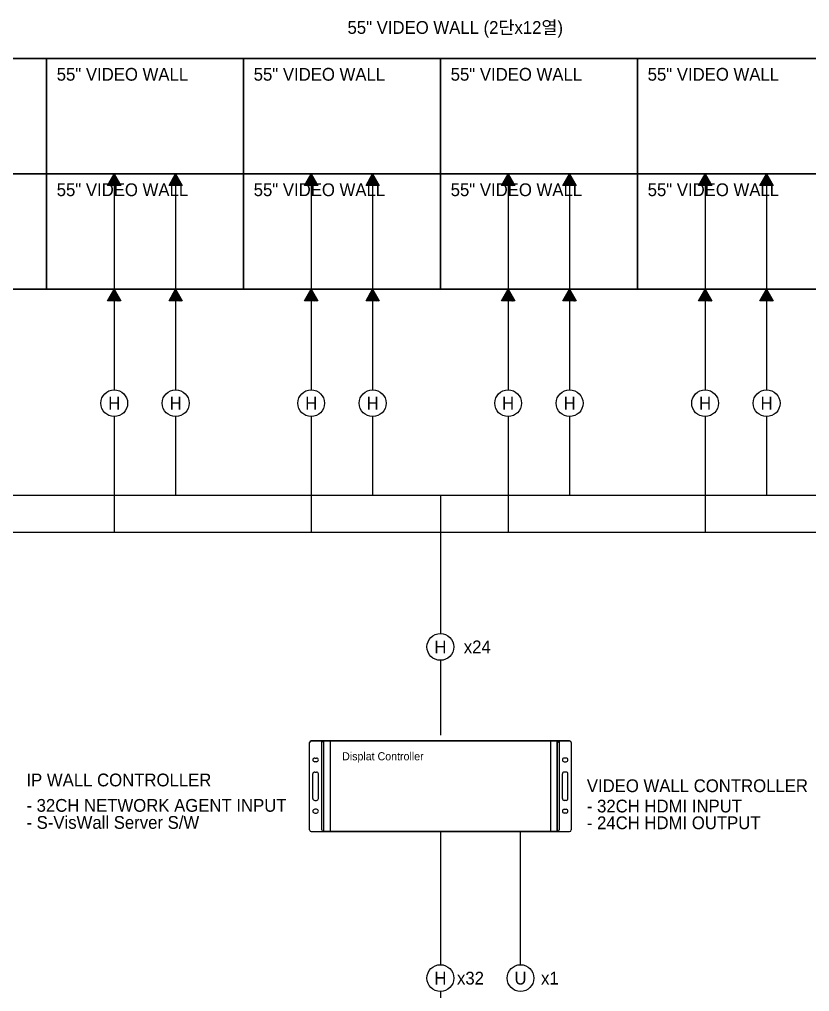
# Model space of a CAD drawing. Header units: millimetres. Extents: x 14417 to 125410, y 885 to 33253.
# Drawn here: x 107555 to 112191, y 8172 to 13879 of the extents above; entities that cross this region are included whole.
import ezdxf
from ezdxf.enums import TextEntityAlignment as Align

# ---------------------------------------------------------------- set-up
doc = ezdxf.new("R2010")
doc.units = ezdxf.units.MM
doc.header["$LTSCALE"] = 300
for name, color, linetype in [('-----20 General Symbol', 3, 'Continuous'), ('-----30 Text', 2, 'Continuous'), ('3', 3, 'Continuous'), ('6', 6, 'Continuous')]:
    doc.layers.add(name, color=color, linetype=linetype)
doc.styles.add('ELEC', font='')
doc.styles.get('ELEC').set_extended_font_data('Dotum')

# ---------------------------------------------------------------- blocks, each defined once
blk = doc.blocks.new('display Controller')
at = {"ltscale": 2}
for p, q in [((317482.1, 1355, 0), (317482.1, 1589.6, 0)), ((317486.5, 1594, 0), (318181, 1594, 0)), ((318181, 1594, 0), (317486.5, 1594, 0)), ((317514.9, 1355, 0), (317514.9, 1594, 0)), ((317520.4, 1350.7, 0), (317520.4, 1594, 0)), ((317520.7, 1350.7, 0), (317520.7, 1594, 0)), ((317520.7, 1594, 0), (318146.8, 1594, 0)), ((317538.2, 1350.7, 0), (317538.2, 1594, 0)), ((318129.3, 1594, 0), (318129.3, 1350.7, 0)), ((318146.8, 1594, 0), (318146.8, 1350.7, 0)), ((318147.1, 1594, 0), (318147.1, 1350.7, 0)), ((318152.6, 1594, 0), (318152.6, 1355, 0)), ((318185.4, 1589.6, 0), (318185.4, 1355, 0)), ((317496.1, 1548.2, 0), (317500.9, 1548.2, 0)), ((318171.4, 1548.2, 0), (318166.6, 1548.2, 0)), ((317500.9, 1538, 0), (317496.1, 1538, 0)), ((318166.6, 1538, 0), (318171.4, 1538, 0)), ((317491, 1439.4, 0), (317491, 1505.3, 0)), ((317496.1, 1510.4, 0), (317500.9, 1510.4, 0)), ((317506, 1439.4, 0), (317506, 1505.3, 0)), ((318161.5, 1439.4, 0), (318161.5, 1505.3, 0)), ((318171.4, 1510.4, 0), (318166.6, 1510.4, 0)), ((318176.5, 1439.4, 0), (318176.5, 1505.3, 0)), ((317496.1, 1434.3, 0), (317500.9, 1434.3, 0)), ((318171.4, 1434.3, 0), (318166.6, 1434.3, 0)), ((317500.9, 1410.3, 0), (317496.1, 1410.3, 0)), ((317496.1, 1400.1, 0), (317500.9, 1400.1, 0)), ((318166.6, 1410.3, 0), (318171.4, 1410.3, 0)), ((318171.4, 1400.1, 0), (318166.6, 1400.1, 0)), ((317486.5, 1350.7, 0), (318181, 1350.7, 0)), ((318146.8, 1350.7, 0), (317520.7, 1350.7, 0))]:
    blk.add_line(p, q, dxfattribs=at)
for centre, radius, start, end in [((317486.5, 1589.6, 0), 4.37, 90, 180), ((317519.2, 1589.6, 0), 4.37, 90, 180), ((318148.2, 1589.6, 0), 4.37, 0, 90), ((318181, 1589.6, 0), 4.37, 0, 90), ((317496.1, 1543.1, 0), 5.1, 90, 270), ((317500.9, 1543.1, 0), 5.1, 270, 90), ((318166.6, 1543.1, 0), 5.1, 90, 270), ((318171.4, 1543.1, 0), 5.1, 270, 90), ((317496.1, 1505.3, 0), 5.1, 90, 180), ((317500.9, 1505.3, 0), 5.1, 0, 90), ((318166.6, 1505.3, 0), 5.1, 90, 180), ((318171.4, 1505.3, 0), 5.1, 0, 90), ((317496.1, 1439.4, 0), 5.1, 180, 270), ((317500.9, 1439.4, 0), 5.1, 270, 0), ((318166.6, 1439.4, 0), 5.1, 180, 270), ((318171.4, 1439.4, 0), 5.1, 270, 0), ((317496.1, 1405.2, 0), 5.1, 90, 270), ((317500.9, 1405.2, 0), 5.1, 270, 90), ((318166.6, 1405.2, 0), 5.1, 90, 270), ((318171.4, 1405.2, 0), 5.1, 270, 90), ((317486.5, 1355, 0), 4.37, 180, 270), ((317519.2, 1355, 0), 4.37, 180, 270), ((318148.2, 1355, 0), 4.37, 270, 0), ((318181, 1355, 0), 4.37, 270, 0)]:
    blk.add_arc(centre, radius, start, end, dxfattribs=at)
at = {"ltscale": 2, "style": 'ELEC'}
blk.add_text('Displat Controller', height=21.84, dxfattribs=at).set_placement((317679.2, 1552.9, 0), align=Align.MIDDLE_CENTER)

msp = doc.modelspace()

# ---------------------------------------------------------------- hatches: boundary and pattern name
at = {"layer": '6', "linetype": 'ByBlock'}
h = msp.add_hatch(dxfattribs=at)
h.set_pattern_fill('ANSI31', color=256, scale=0.175634)
h.set_pattern_definition([(45, (757.7448, 71525.6684), (-0.3943093963, 0.3943093963), [])])
h.paths.add_polyline_path([(108110.921, 12972.473), (108149.901, 12904.958), (108071.941, 12904.958)])
h = msp.add_hatch(dxfattribs=at)
h.set_pattern_fill('ANSI31', color=256, scale=0.175634)
h.set_pattern_definition([(45, (1118.46077, 71525.6684), (-0.3943093963, 0.3943093963), [])])
h.paths.add_polyline_path([(108471.637, 12972.473), (108510.617, 12904.958), (108432.657, 12904.958)])
h = msp.add_hatch(dxfattribs=at)
h.set_pattern_fill('ANSI31', color=256, scale=0.175634)
h.set_pattern_definition([(45, (1913.618, 71525.6684), (-0.3943093963, 0.3943093963), [])])
h.paths.add_polyline_path([(109266.794, 12972.473), (109305.774, 12904.958), (109227.815, 12904.958)])
h = msp.add_hatch(dxfattribs=at)
h.set_pattern_fill('ANSI31', color=256, scale=0.175634)
h.set_pattern_definition([(45, (2274.334, 71525.6684), (-0.3943093963, 0.3943093963), [])])
h.paths.add_polyline_path([(109627.51, 12972.473), (109666.49, 12904.958), (109588.531, 12904.958)])
h = msp.add_hatch(dxfattribs=at)
h.set_pattern_fill('ANSI31', color=256, scale=0.175634)
h.set_pattern_definition([(45, (3069.49126, 71525.6684), (-0.3943093963, 0.3943093963), [])])
h.paths.add_polyline_path([(110422.668, 12972.473), (110461.648, 12904.958), (110383.688, 12904.958)])
h = msp.add_hatch(dxfattribs=at)
h.set_pattern_fill('ANSI31', color=256, scale=0.175634)
h.set_pattern_definition([(45, (3430.20725, 71525.6684), (-0.3943093963, 0.3943093963), [])])
h.paths.add_polyline_path([(110783.384, 12972.473), (110822.364, 12904.958), (110744.404, 12904.958)])
h = msp.add_hatch(dxfattribs=at)
h.set_pattern_fill('ANSI31', color=256, scale=0.175634)
h.set_pattern_definition([(45, (4225.3645, 71525.6684), (-0.3943093963, 0.3943093963), [])])
h.paths.add_polyline_path([(111578.541, 12972.473), (111617.521, 12904.958), (111539.561, 12904.958)])
h = msp.add_hatch(dxfattribs=at)
h.set_pattern_fill('ANSI31', color=256, scale=0.175634)
h.set_pattern_definition([(45, (4586.0805, 71525.6684), (-0.3943093963, 0.3943093963), [])])
h.paths.add_polyline_path([(111939.257, 12972.473), (111978.237, 12904.958), (111900.277, 12904.958)])
h = msp.add_hatch(dxfattribs=at)
h.set_pattern_fill('ANSI31', color=256, scale=0.175634)
h.set_pattern_definition([(45, (757.7448, 70847.9331), (-0.3943093963, 0.3943093963), [])])
h.paths.add_polyline_path([(108110.921, 12294.738), (108149.901, 12227.223), (108071.941, 12227.223)])
h = msp.add_hatch(dxfattribs=at)
h.set_pattern_fill('ANSI31', color=256, scale=0.175634)
h.set_pattern_definition([(45, (1118.46077, 70847.9331), (-0.3943093963, 0.3943093963), [])])
h.paths.add_polyline_path([(108471.637, 12294.738), (108510.617, 12227.223), (108432.657, 12227.223)])
h = msp.add_hatch(dxfattribs=at)
h.set_pattern_fill('ANSI31', color=256, scale=0.175634)
h.set_pattern_definition([(45, (1913.618, 70847.9331), (-0.3943093963, 0.3943093963), [])])
h.paths.add_polyline_path([(109266.794, 12294.738), (109305.774, 12227.223), (109227.815, 12227.223)])
h = msp.add_hatch(dxfattribs=at)
h.set_pattern_fill('ANSI31', color=256, scale=0.175634)
h.set_pattern_definition([(45, (2274.334, 70847.9331), (-0.3943093963, 0.3943093963), [])])
h.paths.add_polyline_path([(109627.51, 12294.738), (109666.49, 12227.223), (109588.531, 12227.223)])
h = msp.add_hatch(dxfattribs=at)
h.set_pattern_fill('ANSI31', color=256, scale=0.175634)
h.set_pattern_definition([(45, (3069.49126, 70847.9331), (-0.3943093963, 0.3943093963), [])])
h.paths.add_polyline_path([(110422.668, 12294.738), (110461.648, 12227.223), (110383.688, 12227.223)])
h = msp.add_hatch(dxfattribs=at)
h.set_pattern_fill('ANSI31', color=256, scale=0.175634)
h.set_pattern_definition([(45, (3430.20725, 70847.9331), (-0.3943093963, 0.3943093963), [])])
h.paths.add_polyline_path([(110783.384, 12294.738), (110822.364, 12227.223), (110744.404, 12227.223)])
h = msp.add_hatch(dxfattribs=at)
h.set_pattern_fill('ANSI31', color=256, scale=0.175634)
h.set_pattern_definition([(45, (4225.3645, 70847.9331), (-0.3943093963, 0.3943093963), [])])
h.paths.add_polyline_path([(111578.541, 12294.738), (111617.521, 12227.223), (111539.561, 12227.223)])
h = msp.add_hatch(dxfattribs=at)
h.set_pattern_fill('ANSI31', color=256, scale=0.175634)
h.set_pattern_definition([(45, (4586.0805, 70847.9331), (-0.3943093963, 0.3943093963), [])])
h.paths.add_polyline_path([(111939.257, 12294.738), (111978.237, 12227.223), (111900.277, 12227.223)])

# ---------------------------------------------------------------- linework, layer by layer
at = {"layer": '-----20 General Symbol'}
for points in [[(106557.469, 12972.473), (107713.343, 12972.473), (107713.343, 13650.209), (106557.469, 13650.209)], [(107713.343, 12972.473), (106557.469, 12972.473), (106557.469, 13650.209), (107713.343, 13650.209)], [(107713.343, 12972.473), (108869.216, 12972.473), (108869.216, 13650.209), (107713.343, 13650.209)], [(108869.216, 12972.473), (107713.343, 12972.473), (107713.343, 13650.209), (108869.216, 13650.209)], [(108869.216, 12972.473), (110025.089, 12972.473), (110025.089, 13650.209), (108869.216, 13650.209)], [(110025.089, 12972.473), (108869.216, 12972.473), (108869.216, 13650.209), (110025.089, 13650.209)], [(110025.089, 12972.473), (111180.962, 12972.473), (111180.962, 13650.209), (110025.089, 13650.209)], [(111180.962, 12972.473), (110025.089, 12972.473), (110025.089, 13650.209), (111180.962, 13650.209)], [(111180.962, 12972.473), (112336.836, 12972.473), (112336.836, 13650.209), (111180.962, 13650.209)], [(112336.836, 12972.473), (111180.962, 12972.473), (111180.962, 13650.209), (112336.836, 13650.209)], [(106557.469, 12294.738), (107713.343, 12294.738), (107713.343, 12972.473), (106557.469, 12972.473)], [(107713.343, 12294.738), (106557.469, 12294.738), (106557.469, 12972.473), (107713.343, 12972.473)], [(107713.343, 12294.738), (108869.216, 12294.738), (108869.216, 12972.473), (107713.343, 12972.473)], [(108869.216, 12294.738), (107713.343, 12294.738), (107713.343, 12972.473), (108869.216, 12972.473)], [(108869.216, 12294.738), (110025.089, 12294.738), (110025.089, 12972.473), (108869.216, 12972.473)], [(110025.089, 12294.738), (108869.216, 12294.738), (108869.216, 12972.473), (110025.089, 12972.473)], [(110025.089, 12294.738), (111180.962, 12294.738), (111180.962, 12972.473), (110025.089, 12972.473)], [(111180.962, 12294.738), (110025.089, 12294.738), (110025.089, 12972.473), (111180.962, 12972.473)], [(111180.962, 12294.738), (112336.836, 12294.738), (112336.836, 12972.473), (111180.962, 12972.473)], [(112336.836, 12294.738), (111180.962, 12294.738), (111180.962, 12972.473), (112336.836, 12972.473)]]:
    msp.add_lwpolyline(points, close=True, dxfattribs=at)
at = {"layer": '3', "ltscale": 0.5}
msp.add_line((110495.169, 8329.836), (110495.169, 9111.881), dxfattribs=at)
msp.add_circle((110495.169, 8251.072), 78.764, dxfattribs=at)
at = {"layer": '6', "linetype": 'ByBlock'}
for p, q in [((108110.921, 12904.958), (108110.921, 11705.005)), ((108471.637, 12904.958), (108471.637, 11705.005)), ((109266.794, 12904.958), (109266.794, 11705.005)), ((109627.51, 12904.958), (109627.51, 11705.005)), ((110422.668, 12904.958), (110422.668, 11705.005)), ((110783.384, 12904.958), (110783.384, 11705.005)), ((111578.541, 12904.958), (111578.541, 11705.005)), ((111939.257, 12904.958), (111939.257, 11705.005)), ((108110.921, 11547.477), (108110.921, 10869.212)), ((108471.637, 11547.477), (108471.637, 11085.89)), ((109266.794, 11547.477), (109266.794, 10869.212)), ((109627.51, 11547.477), (109627.51, 11085.89)), ((110422.668, 11547.477), (110422.668, 10869.212)), ((110783.384, 11547.477), (110783.384, 11085.89)), ((111578.541, 11547.477), (111578.541, 10869.212)), ((111939.257, 11547.477), (111939.257, 11085.89)), ((103848.144, 11085.89), (116562.75, 11085.89)), ((110025.089, 11085.89), (110025.089, 10274.306)), ((110025.089, 8172.308), (110025.089, 6440.894))]:
    msp.add_line(p, q, dxfattribs=at)
at = {"layer": '6', "ltscale": 0.5}
msp.add_line((110025.089, 10116.778), (110025.089, 9678.187), dxfattribs=at)
at = {"layer": '6', "linetype": 'ByBlock'}
for points in [[(108110.921, 12972.473), (108149.901, 12904.958), (108071.941, 12904.958)], [(108471.637, 12972.473), (108510.617, 12904.958), (108432.657, 12904.958)], [(109266.794, 12972.473), (109305.774, 12904.958), (109227.815, 12904.958)], [(109627.51, 12972.473), (109666.49, 12904.958), (109588.531, 12904.958)], [(110422.668, 12972.473), (110461.648, 12904.958), (110383.688, 12904.958)], [(110783.384, 12972.473), (110822.364, 12904.958), (110744.404, 12904.958)], [(111578.541, 12972.473), (111617.521, 12904.958), (111539.561, 12904.958)], [(111939.257, 12972.473), (111978.237, 12904.958), (111900.277, 12904.958)], [(108110.921, 12294.738), (108149.901, 12227.223), (108071.941, 12227.223)], [(108471.637, 12294.738), (108510.617, 12227.223), (108432.657, 12227.223)], [(109266.794, 12294.738), (109305.774, 12227.223), (109227.815, 12227.223)], [(109627.51, 12294.738), (109666.49, 12227.223), (109588.531, 12227.223)], [(110422.668, 12294.738), (110461.648, 12227.223), (110383.688, 12227.223)], [(110783.384, 12294.738), (110822.364, 12227.223), (110744.404, 12227.223)], [(111578.541, 12294.738), (111617.521, 12227.223), (111539.561, 12227.223)], [(111939.257, 12294.738), (111978.237, 12227.223), (111900.277, 12227.223)]]:
    msp.add_lwpolyline(points, close=True, dxfattribs=at)
for points in [[(103487.428, 10869.212), (116202.034, 10869.212)], [(110025.089, 9111.881), (110025.089, 8329.836)]]:
    msp.add_lwpolyline(points, dxfattribs=at)
for centre in [(108110.921, 11626.241), (108471.637, 11626.241), (109266.794, 11626.241), (109627.51, 11626.241), (110422.668, 11626.241), (110783.384, 11626.241), (111578.541, 11626.241), (111939.257, 11626.241)]:
    msp.add_circle(centre, 78.764, dxfattribs=at)
at = {"layer": '6', "ltscale": 0.5}
for centre in [(110025.089, 10195.542), (110025.089, 8251.072)]:
    msp.add_circle(centre, 78.764, dxfattribs=at)

# ---------------------------------------------------------------- block references
at = {"layer": '-----20 General Symbol', "xscale": 2.183788613276259, "yscale": 2.183788613276259, "zscale": 2.183788613276259}
msp.add_blockref('display Controller', (-584056.605, 6162.328), dxfattribs=at)

# ---------------------------------------------------------------- texts
at = {"layer": '-----20 General Symbol', "style": 'ELEC'}
for p in [(107773.7, 13556.895), (108929.573, 13556.895), (110085.447, 13556.895), (111241.32, 13556.895), (107773.7, 12879.159), (108929.573, 12879.159), (110085.447, 12879.159), (111241.32, 12879.159)]:
    msp.add_text('55" VIDEO WALL', height=75, dxfattribs=at).set_placement(p, align=Align.MIDDLE_LEFT)
at = {"layer": '-----30 Text', "style": 'ELEC'}
msp.add_text('55" VIDEO WALL (2단x12열)', height=75, dxfattribs=at).set_placement((110112.358, 13825.379), align=Align.MIDDLE)
at = {"layer": '-----30 Text', "linetype": 'ByBlock', "style": 'ELEC'}
for p in [(108110.921, 11626.241), (108471.637, 11626.241), (109266.794, 11626.241), (109627.51, 11626.241), (110422.668, 11626.241), (110783.384, 11626.241), (111578.541, 11626.241), (111939.257, 11626.241)]:
    msp.add_text('H', height=75, dxfattribs=at).set_placement(p, align=Align.MIDDLE_CENTER)
at = {"layer": '-----30 Text', "ltscale": 0.5, "style": 'ELEC'}
for s, p in [('H', (110025.089, 10195.542)), ('H', (110025.089, 8251.072)), ('U', (110495.169, 8251.072))]:
    msp.add_text(s, height=75, dxfattribs=at).set_placement(p, align=Align.MIDDLE_CENTER)
for s, p in [('x24', (110162.463, 10195.542)), ('IP WALL CONTROLLER', (107595.933, 9414.387, 0.007)), ('VIDEO WALL CONTROLLER', (110884.436, 9380.59, 0.007)), ('- 32CH NETWORK AGENT INPUT', (107595.933, 9265.155, 0.007)), ('- 32CH HDMI INPUT', (110884.436, 9261.279, 0.007)), ('- S-VisWall Server S/W', (107595.933, 9165.181, 0.007)), ('- 24CH HDMI OUTPUT', (110884.436, 9162.998, 0.007)), ('x32', (110122.472, 8251.072)), ('x1 ', (110615.523, 8251.072))]:
    msp.add_text(s, height=75, dxfattribs=at).set_placement(p, align=Align.MIDDLE_LEFT)

doc.saveas('drawing.dxf')
